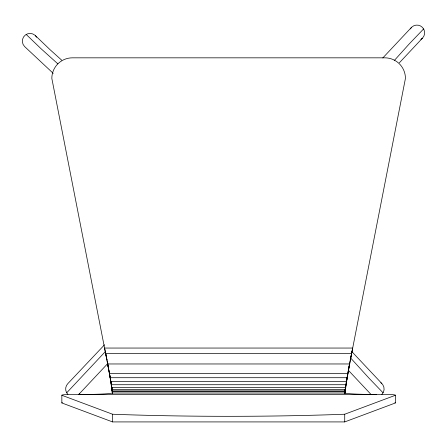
<?xml version="1.0" encoding="UTF-8"?>
<svg xmlns="http://www.w3.org/2000/svg" width="447" height="447" viewBox="0 0 447 447"><rect width="100%" height="100%" fill="white"/><g stroke="black" fill="none" stroke-linecap="round" stroke-linejoin="round"><path stroke-width="0.67" d="M344.821 392.974L345.849 384.716L351.633 353.465L405.44 78.393A20.562 20.562 0 0 0 384.873 57.831L72.392 57.831A20.562 20.562 0 0 0 51.83 78.393L106.66 358.796L110.253 377.966L112.432 393.69M344.872 392.79L345.084 389.477L112.18 389.477L109.42 373.496L347.85 373.496L344.833 393.69M344.833 393.628L345.408 387.398L111.862 387.398L112.432 393.628M345.09 391.164L345.849 384.716L111.415 384.716L112.175 391.164M345.576 387.348L346.129 383.554M350.141 360.684L346.224 382.923L347.079 377.709L110.185 377.709L109.42 373.496M347.012 377.966L347.85 373.496M347.939 372.552L349.621 363.964L107.643 363.964L110.135 377.29M351.381 354.415L351.633 353.465L105.632 353.465L106.989 360.025L104.581 348.051L352.689 348.051L350.264 360.053L351.498 354.119M348.99 366.758L349.621 363.964M394.226 60.585L409.24 43.907L423.616 28.932M399.35 62.809L422.415 38.191M411.542 27.317L382.8 57.959M66.687 392.824L105.274 351.655M104.537 344.777L67.888 383.571A7.677 7.66 43.8 0 0 67.905 394.422M107.984 363.299L78.761 394.438A7.677 7.66 43.8 0 0 79.611 393.41M344.721 414.229L395.243 395.338A8.392 0.704 0 0 0 387.052 394.483L70.213 394.483A8.392 0.704 0 0 0 62.027 395.338L112.549 414.229A282.56 23.646 0 0 0 344.721 414.229L344.721 421.918L112.549 421.918L62.027 403.026A8.392 0.704 0 0 1 62.412 402.613M344.721 421.918L395.243 403.026A8.392 0.704 0 0 0 394.857 402.613M111.046 382.923L110.185 377.709L110.856 381.47L346.414 381.47M61.703 60.183L50.148 49.773L35.453 35.659M57.853 63.854L41.174 48.835L26.2 34.464M53.221 73.336L24.585 46.533A7.677 7.66 -46.2 0 1 25.356 35.017A7.677 7.66 -46.2 0 1 36.665 37.252M351.543 351.297L381.883 383.571M350.789 358.17L368.959 378.123L383.085 392.824M371.01 394.438L348.805 370.77M105.632 353.465L105.889 354.415M107.643 363.964L109.325 372.552M107.129 360.684L108.28 366.758M110.856 381.47L111.689 387.348M112.437 393.455L112.18 389.477L112.432 392.98A32.083 1.704 0 0 1 80.689 394.483M112.443 392.974L112.37 390.918L344.894 390.918L344.833 392.98A32.083 1.704 0 0 0 376.581 394.483M395.422 395.232L395.422 402.92M112.549 414.229L112.549 421.918M61.842 395.232L61.842 402.92M410.335 28.91A7.677 7.66 43.8 0 1 422.398 27.334A7.677 7.66 43.8 0 1 420.823 39.397M380.855 382.721A7.677 7.66 -43.8 0 1 381.867 394.422M112.432 391.695L112.42 393.03L344.844 393.03L344.833 391.695L112.432 391.695"/></g></svg>
